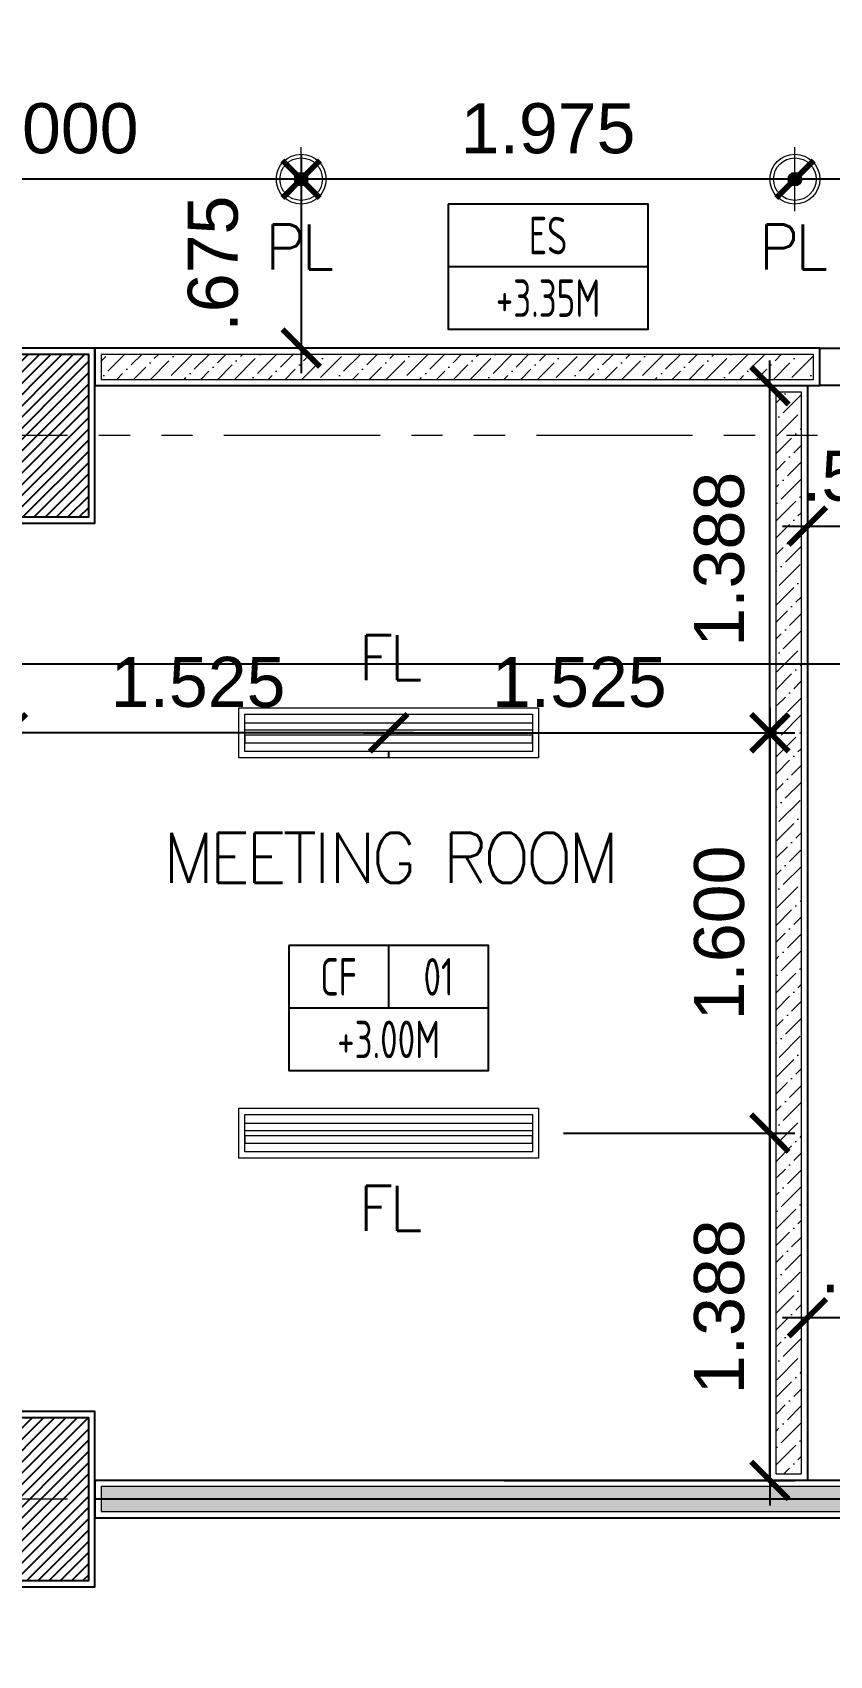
# Model space of a CAD drawing. Header units: metres. Extents: x -12400 to 1, y 0 to 106422.
# Drawn here: x -12286.09 to -12282.9, y 106341.99 to 106348.48 of the extents above; entities that cross this region are included whole.
import ezdxf
from ezdxf.enums import TextEntityAlignment as Align

# ---------------------------------------------------------------- set-up
doc = ezdxf.new("R2010")
doc.units = ezdxf.units.M
doc.header["$PDMODE"] = 35
doc.linetypes.add('CENTER', pattern=[2, 1.25, -0.25, 0.25, -0.25])
doc.linetypes.add('PHANTOM2', pattern=[1.25, 0.625, -0.125, 0.125, -0.125, 0.125, -0.125])
for name, color, linetype in [('C-SCHED', 1, 'Continuous'), ('E_FIX_LIGHT1', 2, 'Continuous'), ('lighting', 1, 'Continuous'), ('stone', 15, 'Continuous'), ('txt', 2, 'Continuous')]:
    doc.layers.add(name, color=color, linetype=linetype)
for name, color, linetype, lineweight in [('DIM 001', 251, 'Continuous', 13), ('FURN', 8, 'Continuous', 5), ('grid', 1, 'CENTER', 15), ('HATCH', 250, 'Continuous', 5), ('LAYOUT', 1, 'Continuous', 20), ('LF 001', 51, 'Continuous', 20)]:
    doc.layers.add(name, color=color, linetype=linetype, lineweight=lineweight)
doc.layers.add('GUIDELINES', color=206, linetype='Continuous', plot=False)
doc.styles.add('architxt', font='architxt.shx', dxfattribs={"width": 0.8})
doc.styles.add('DIMTXT-100', font='arial.ttf')
doc.styles.add('swis721', font='swiss.ttf')
doc.styles.add('T.25', font='romans.shx', dxfattribs={"height": 0.2})
doc.dimstyles.new('D-100', dxfattribs={"dimtxt": 0.2, "dimasz": 0.15, "dimexe": 0.1, "dimexo": 0.1, "dimgap": 0.1, "dimtad": 1, "dimdec": 3, "dimzin": 4, "dimdsep": 46, "dimtxsty": 'DIMTXT-100', "dimblk": 'ARCHTICK', "dimcen": 0.2, "dimdle": 0.1, "dimclrd": 8, "dimclre": 8, "dimclrt": 2, "dimadec": 0, "dimazin": 1, "dimtfac": 1, "dimtdec": 3, "dimtofl": 0, "dimtmove": 2, "dimatfit": 3, "dimfxl": 1, "dimarcsym": 0})
doc.dimstyles.new('DIM 200', dxfattribs={"dimtxt": 200, "dimasz": 1, "dimexe": 0, "dimexo": 40, "dimgap": 50, "dimtad": 1, "dimtoh": 1, "dimdec": 0, "dimlfac": 2, "dimtxsty": 'swis721', "dimblk": 'CIR', "dimcen": 0, "dimclrd": 155, "dimclre": 155, "dimclrt": 4, "dimadec": 0, "dimazin": 0, "dimtfac": 1, "dimtdec": 0, "dimtix": 1, "dimtmove": 1, "dimatfit": 3, "dimldrblk": 'CIR', "dimfxl": 0, "dimarcsym": 0})

# ---------------------------------------------------------------- blocks, each defined once
blk = doc.blocks.new('_ArchTick')
at = {"color": 0, "linetype": 'ByBlock', "const_width": 0.15}
blk.add_lwpolyline([(-0.5, -0.5), (0.5, 0.5)], dxfattribs=at)
blk = doc.blocks.new('*D1486')
at = {"layer": 'DEFPOINTS', "color": 0, "transparency": 16777216}
for p in [(-12283.0419, 106347.8925), (-12283.0419, 106347.8925), (-12281.0419, 106347.8925)]:
    blk.add_point(p, dxfattribs=at)
at = {"layer": 'DIM 001', "color": 8, "lineweight": -2, "transparency": 16777216}
blk.add_line((-12280.9419, 106347.8925), (-12283.1419, 106347.8925), dxfattribs=at)
at = {"layer": 'DIM 001', "color": 8, "lineweight": -2, "transparency": 16777216, "xscale": 0.15, "yscale": 0.15, "zscale": 0.15, "rotation": 180}
blk.add_blockref('_ArchTick', (-12283.0419, 106347.8925), dxfattribs=at)
at = {"layer": 'DIM 001', "color": 8, "lineweight": -2, "transparency": 16777216, "xscale": 0.15, "yscale": 0.15, "zscale": 0.15}
blk.add_blockref('_ArchTick', (-12281.0419, 106347.8925), dxfattribs=at)
at = {"layer": 'DIM 001', "color": 2, "transparency": 16777216, "insert": (-12282.0419, 106348.0947), "char_height": 0.2, "attachment_point": 5, "style": 'DIMTXT-100'}
blk.add_mtext('2.000', dxfattribs=at)
blk = doc.blocks.new('*D1487')
at = {"layer": 'DEFPOINTS', "color": 0, "transparency": 16777216}
for p in [(-12285.0169, 106347.8925), (-12285.0169, 106347.8925), (-12283.0419, 106347.8925)]:
    blk.add_point(p, dxfattribs=at)
at = {"layer": 'DIM 001', "color": 8, "lineweight": -2, "transparency": 16777216}
blk.add_line((-12282.9419, 106347.8925), (-12285.1169, 106347.8925), dxfattribs=at)
at = {"layer": 'DIM 001', "color": 8, "lineweight": -2, "transparency": 16777216, "xscale": 0.15, "yscale": 0.15, "zscale": 0.15, "rotation": 180}
blk.add_blockref('_ArchTick', (-12285.0169, 106347.8925), dxfattribs=at)
at = {"layer": 'DIM 001', "color": 8, "lineweight": -2, "transparency": 16777216, "xscale": 0.15, "yscale": 0.15, "zscale": 0.15}
blk.add_blockref('_ArchTick', (-12283.0419, 106347.8925), dxfattribs=at)
at = {"layer": 'DIM 001', "color": 2, "transparency": 16777216, "insert": (-12284.0294, 106348.0947), "char_height": 0.2, "attachment_point": 5, "style": 'DIMTXT-100'}
blk.add_mtext('1.975', dxfattribs=at)
blk = doc.blocks.new('*D1488')
at = {"layer": 'DEFPOINTS', "color": 0, "transparency": 16777216}
for p in [(-12287.0169, 106347.8925), (-12287.0169, 106347.8925), (-12285.0169, 106347.8925)]:
    blk.add_point(p, dxfattribs=at)
at = {"layer": 'DIM 001', "color": 8, "lineweight": -2, "transparency": 16777216}
blk.add_line((-12284.9169, 106347.8925), (-12287.1169, 106347.8925), dxfattribs=at)
at = {"layer": 'DIM 001', "color": 8, "lineweight": -2, "transparency": 16777216, "xscale": 0.15, "yscale": 0.15, "zscale": 0.15, "rotation": 180}
blk.add_blockref('_ArchTick', (-12287.0169, 106347.8925), dxfattribs=at)
at = {"layer": 'DIM 001', "color": 8, "lineweight": -2, "transparency": 16777216, "xscale": 0.15, "yscale": 0.15, "zscale": 0.15}
blk.add_blockref('_ArchTick', (-12285.0169, 106347.8925), dxfattribs=at)
at = {"layer": 'DIM 001', "color": 2, "transparency": 16777216, "insert": (-12286.0169, 106348.0947), "char_height": 0.2, "attachment_point": 5, "style": 'DIMTXT-100'}
blk.add_mtext('2.000', dxfattribs=at)
blk = doc.blocks.new('*D1492')
at = {"layer": 'DEFPOINTS', "color": 0, "transparency": 16777216}
for p in [(-12284.6669, 106345.705), (-12283.1419, 106345.705), (-12283.1419, 106345.68)]:
    blk.add_point(p, dxfattribs=at)
at = {"layer": 'DIM 001', "color": 8, "lineweight": -2, "transparency": 16777216}
for p, q in [((-12284.7669, 106345.68), (-12283.0419, 106345.68)), ((-12284.6669, 106345.605), (-12284.6669, 106345.58)), ((-12283.1419, 106345.605), (-12283.1419, 106345.58))]:
    blk.add_line(p, q, dxfattribs=at)
at = {"layer": 'DIM 001', "color": 8, "lineweight": -2, "transparency": 16777216, "xscale": 0.15, "yscale": 0.15, "zscale": 0.15, "rotation": 180}
blk.add_blockref('_ArchTick', (-12284.6669, 106345.68), dxfattribs=at)
at = {"layer": 'DIM 001', "color": 8, "lineweight": -2, "transparency": 16777216, "xscale": 0.15, "yscale": 0.15, "zscale": 0.15}
blk.add_blockref('_ArchTick', (-12283.1419, 106345.68), dxfattribs=at)
at = {"layer": 'DIM 001', "color": 2, "transparency": 16777216, "insert": (-12283.9044, 106345.8822), "char_height": 0.2, "attachment_point": 5, "style": 'DIMTXT-100'}
blk.add_mtext('1.525', dxfattribs=at)
blk = doc.blocks.new('*D1493')
at = {"layer": 'DEFPOINTS', "color": 0, "transparency": 16777216}
for p in [(-12286.1919, 106345.68), (-12286.1919, 106345.68), (-12284.6669, 106345.68)]:
    blk.add_point(p, dxfattribs=at)
at = {"layer": 'DIM 001', "color": 8, "lineweight": -2, "transparency": 16777216}
blk.add_line((-12284.5669, 106345.68), (-12286.2919, 106345.68), dxfattribs=at)
at = {"layer": 'DIM 001', "color": 8, "lineweight": -2, "transparency": 16777216, "xscale": 0.15, "yscale": 0.15, "zscale": 0.15, "rotation": 180}
blk.add_blockref('_ArchTick', (-12286.1919, 106345.68), dxfattribs=at)
at = {"layer": 'DIM 001', "color": 8, "lineweight": -2, "transparency": 16777216, "xscale": 0.15, "yscale": 0.15, "zscale": 0.15}
blk.add_blockref('_ArchTick', (-12284.6669, 106345.68), dxfattribs=at)
at = {"layer": 'DIM 001', "color": 2, "transparency": 16777216, "insert": (-12285.4294, 106345.8822), "char_height": 0.2, "attachment_point": 5, "style": 'DIMTXT-100'}
blk.add_mtext('1.525', dxfattribs=at)
blk = doc.blocks.new('*D1494')
at = {"layer": 'DEFPOINTS', "color": 0, "transparency": 16777216}
for p in [(-12284.0669, 106345.68), (-12284.0669, 106344.08), (-12283.1419, 106344.08)]:
    blk.add_point(p, dxfattribs=at)
at = {"layer": 'DIM 001', "color": 8, "lineweight": -2, "transparency": 16777216}
for p, q in [((-12283.1419, 106345.78), (-12283.1419, 106343.98)), ((-12283.9669, 106345.68), (-12283.0419, 106345.68)), ((-12283.9669, 106344.08), (-12283.0419, 106344.08))]:
    blk.add_line(p, q, dxfattribs=at)
at = {"layer": 'DIM 001', "color": 8, "lineweight": -2, "transparency": 16777216, "xscale": 0.15, "yscale": 0.15, "zscale": 0.15}
for p, rotation in [((-12283.1419, 106345.68), 90), ((-12283.1419, 106344.08), 270)]:
    blk.add_blockref('_ArchTick', p, dxfattribs=dict(at, rotation=rotation))
at = {"layer": 'DIM 001', "color": 2, "transparency": 16777216, "insert": (-12283.344, 106344.88), "char_height": 0.2, "attachment_point": 5, "rotation": 90, "style": 'DIMTXT-100'}
blk.add_mtext('1.600', dxfattribs=at)
blk = doc.blocks.new('*D1495')
at = {"layer": 'DEFPOINTS', "color": 0, "transparency": 16777216}
for p in [(-12284.0669, 106344.08), (-12284.3044, 106342.6925), (-12283.1419, 106342.6925)]:
    blk.add_point(p, dxfattribs=at)
at = {"layer": 'DIM 001', "color": 8, "lineweight": -2, "transparency": 16777216}
for p, q in [((-12283.1419, 106344.18), (-12283.1419, 106342.5925)), ((-12283.9669, 106344.08), (-12283.0419, 106344.08)), ((-12284.2044, 106342.6925), (-12283.0419, 106342.6925))]:
    blk.add_line(p, q, dxfattribs=at)
at = {"layer": 'DIM 001', "color": 8, "lineweight": -2, "transparency": 16777216, "xscale": 0.15, "yscale": 0.15, "zscale": 0.15}
for p, rotation in [((-12283.1419, 106344.08), 90), ((-12283.1419, 106342.6925), 270)]:
    blk.add_blockref('_ArchTick', p, dxfattribs=dict(at, rotation=rotation))
at = {"layer": 'DIM 001', "color": 2, "transparency": 16777216, "insert": (-12283.3441, 106343.3863), "char_height": 0.2, "attachment_point": 5, "rotation": 90, "style": 'DIMTXT-100'}
blk.add_mtext('1.388', dxfattribs=at)
blk = doc.blocks.new('*D1496')
at = {"layer": 'DEFPOINTS', "color": 0, "transparency": 16777216}
for p in [(-12284.0669, 106347.0675), (-12283.1419, 106347.0675), (-12284.0669, 106345.68)]:
    blk.add_point(p, dxfattribs=at)
at = {"layer": 'DIM 001', "color": 8, "lineweight": -2, "transparency": 16777216}
for p, q in [((-12283.1419, 106345.58), (-12283.1419, 106347.1675)), ((-12283.9669, 106347.0675), (-12283.0419, 106347.0675)), ((-12283.9669, 106345.68), (-12283.0419, 106345.68))]:
    blk.add_line(p, q, dxfattribs=at)
at = {"layer": 'DIM 001', "color": 8, "lineweight": -2, "transparency": 16777216, "xscale": 0.15, "yscale": 0.15, "zscale": 0.15}
for p, rotation in [((-12283.1419, 106347.0675), 90), ((-12283.1419, 106345.68), 270)]:
    blk.add_blockref('_ArchTick', p, dxfattribs=dict(at, rotation=rotation))
at = {"layer": 'DIM 001', "color": 2, "transparency": 16777216, "insert": (-12283.3441, 106346.3738), "char_height": 0.2, "attachment_point": 5, "rotation": 90, "style": 'DIMTXT-100'}
blk.add_mtext('1.388', dxfattribs=at)
blk = doc.blocks.new('*D1529')
at = {"layer": 'DEFPOINTS', "color": 0, "transparency": 16777216}
for p in [(-12282.9919, 106343.3425), (-12282.9919, 106343.3425), (-12282.3419, 106343.3425)]:
    blk.add_point(p, dxfattribs=at)
at = {"layer": 'DIM 001', "color": 8, "lineweight": -2, "transparency": 16777216}
blk.add_line((-12282.2419, 106343.3425), (-12283.0919, 106343.3425), dxfattribs=at)
at = {"layer": 'DIM 001', "color": 8, "lineweight": -2, "transparency": 16777216, "xscale": 0.15, "yscale": 0.15, "zscale": 0.15, "rotation": 180}
blk.add_blockref('_ArchTick', (-12282.9919, 106343.3425), dxfattribs=at)
at = {"layer": 'DIM 001', "color": 8, "lineweight": -2, "transparency": 16777216, "xscale": 0.15, "yscale": 0.15, "zscale": 0.15}
blk.add_blockref('_ArchTick', (-12282.3419, 106343.3425), dxfattribs=at)
at = {"layer": 'DIM 001', "color": 2, "transparency": 16777216, "insert": (-12282.6669, 106343.5425), "char_height": 0.2, "attachment_point": 5, "style": 'DIMTXT-100'}
blk.add_mtext('.650', dxfattribs=at)
blk = doc.blocks.new('*D1457')
at = {"layer": 'DEFPOINTS', "color": 0, "transparency": 16777216}
for p in [(-12282.9919, 106346.506), (-12282.4919, 106346.506), (-12282.4919, 106346.506)]:
    blk.add_point(p, dxfattribs=at)
at = {"layer": 'DIM 001', "color": 8, "lineweight": -2, "transparency": 16777216}
blk.add_line((-12283.0919, 106346.506), (-12282.3919, 106346.506), dxfattribs=at)
at = {"layer": 'DIM 001', "color": 8, "lineweight": -2, "transparency": 16777216, "xscale": 0.15, "yscale": 0.15, "zscale": 0.15, "rotation": 180}
blk.add_blockref('_ArchTick', (-12282.9919, 106346.506), dxfattribs=at)
at = {"layer": 'DIM 001', "color": 8, "lineweight": -2, "transparency": 16777216, "xscale": 0.15, "yscale": 0.15, "zscale": 0.15}
blk.add_blockref('_ArchTick', (-12282.4919, 106346.506), dxfattribs=at)
at = {"layer": 'DIM 001', "color": 2, "transparency": 16777216, "insert": (-12282.7419, 106346.706), "char_height": 0.2, "attachment_point": 5, "style": 'DIMTXT-100'}
blk.add_mtext('.500', dxfattribs=at)
blk = doc.blocks.new('*D1524')
at = {"layer": 'DEFPOINTS', "color": 0, "transparency": 16777216}
for p in [(-12298.6419, 106345.9545), (-12298.6419, 106345.9545), (0.6, 0.075)]:
    blk.add_point(p, dxfattribs=at)
at = {"layer": 'DIM 001', "color": 8, "lineweight": -2, "transparency": 16777216}
for p, q in [((0.6, 0.175), (0.6, 106346.0545)), ((0.7, 106345.9545), (-12298.7419, 106345.9545))]:
    blk.add_line(p, q, dxfattribs=at)
at = {"layer": 'DIM 001', "color": 8, "lineweight": -2, "transparency": 16777216, "xscale": 0.15, "yscale": 0.15, "zscale": 0.15, "rotation": 180}
blk.add_blockref('_ArchTick', (-12298.6419, 106345.9545), dxfattribs=at)
at = {"layer": 'DIM 001', "color": 8, "lineweight": -2, "transparency": 16777216, "xscale": 0.15, "yscale": 0.15, "zscale": 0.15}
blk.add_blockref('_ArchTick', (0.6, 106345.9545), dxfattribs=at)
at = {"layer": 'DIM 001', "color": 2, "transparency": 16777216, "insert": (-6149.0209, 106346.1566), "char_height": 0.2, "attachment_point": 5, "style": 'DIMTXT-100'}
blk.add_mtext('12299.242', dxfattribs=at)
blk = doc.blocks.new('*D1526')
at = {"layer": 'DEFPOINTS', "color": 0, "transparency": 16777216}
for p in [(-12285.0169, 106347.8925), (-12285.0169, 106347.2175), (-12285.0169, 106347.2175)]:
    blk.add_point(p, dxfattribs=at)
at = {"layer": 'DIM 001', "color": 8, "lineweight": -2, "transparency": 16777216}
blk.add_line((-12285.0169, 106347.9925), (-12285.0169, 106347.1175), dxfattribs=at)
at = {"layer": 'DIM 001', "color": 8, "lineweight": -2, "transparency": 16777216, "xscale": 0.15, "yscale": 0.15, "zscale": 0.15}
for p, rotation in [((-12285.0169, 106347.8925), 90), ((-12285.0169, 106347.2175), 270)]:
    blk.add_blockref('_ArchTick', p, dxfattribs=dict(at, rotation=rotation))
at = {"layer": 'DIM 001', "color": 2, "transparency": 16777216, "insert": (-12285.369, 106347.555), "char_height": 0.2, "attachment_point": 5, "rotation": 90, "style": 'DIMTXT-100'}
blk.add_mtext('.675', dxfattribs=at)
blk = doc.blocks.new('CIR')
at = {"color": 4}
blk.add_circle((0, 0), 50, dxfattribs=at)
blk = doc.blocks.new('*U45')
at = {"layer": 'HATCH'}
h = blk.add_hatch(dxfattribs=at)
h.set_pattern_fill('ANSI36', color=256, scale=0.015)
h.set_pattern_definition([(45, (12099.47419, -106406.766595), (0.02525697034, 0.092608891249), [0.1190625, -0.0238125, 0, -0.0238125])])
h.paths.add_polyline_path([(0.025, 0.125), (0.025, 0.025), (8.175, 0.025), (8.175, 0.125)])
at = {"color": 4}
blk.add_lwpolyline([(8.2, 0), (8.2, 0.15), (0, 0.15), (0, 0)], close=True, dxfattribs=at)
at = {"layer": 'HATCH'}
blk.add_lwpolyline([(8.175, 0.025), (8.175, 0.125), (0.025, 0.125), (0.025, 0.025)], close=True, dxfattribs=at)
blk = doc.blocks.new('*U59')
at = {"layer": 'HATCH'}
h = blk.add_hatch(dxfattribs=at)
h.set_pattern_fill('ANSI36', color=256, scale=0.015)
h.set_pattern_definition([(45, (12094.17419, -106406.766595), (0.02525697034, 0.092608891249), [0.1190625, -0.0238125, 0, -0.0238125])])
h.paths.add_polyline_path([(0.025, 0.125), (0.025, 0.025), (2.875, 0.025), (2.875, 0.125)])
at = {"color": 4}
blk.add_lwpolyline([(2.9, 0), (2.9, 0.15), (0, 0.15), (0, 0)], close=True, dxfattribs=at)
at = {"layer": 'HATCH'}
blk.add_lwpolyline([(2.875, 0.025), (2.875, 0.125), (0.025, 0.125), (0.025, 0.025)], close=True, dxfattribs=at)
blk = doc.blocks.new('*U46')
at = {"layer": 'HATCH'}
h = blk.add_hatch(dxfattribs=at)
h.set_pattern_fill('ANSI36', color=256, scale=0.015)
h.set_pattern_definition([(45, (12095.64919, -106406.766595), (0.02525697034, 0.092608891249), [0.1190625, -0.0238125, 0, -0.0238125])])
h.paths.add_polyline_path([(0.025, 0.125), (0.025, 0.025), (4.35, 0.025), (4.35, 0.125)])
at = {"color": 4}
blk.add_lwpolyline([(4.375, 0), (4.375, 0.15), (0, 0.15), (0, 0)], close=True, dxfattribs=at)
at = {"layer": 'HATCH'}
blk.add_lwpolyline([(4.35, 0.025), (4.35, 0.125), (0.025, 0.125), (0.025, 0.025)], close=True, dxfattribs=at)
blk = doc.blocks.new('GFCOLUMNS')
h = blk.add_hatch()
h.set_pattern_fill('ANSI31', color=8, scale=0.01)
h.set_pattern_definition([(45, (12160.829415, -106286.247546), (-0.022450640303, 0.022450640303), [])])
h.paths.add_polyline_path([(-2.2, 18.025), (-1.75, 18.025), (-1.75, 18.675), (-2.2, 18.675)])
h.paths.add_polyline_path([(2.7, 18.675), (2.7, 18.225), (2.05, 18.225), (2.05, 18.675)])
h.paths.add_polyline_path([(6.95, 18.025), (6.5, 18.025), (6.5, 18.675), (6.95, 18.675)])
h.paths.add_polyline_path([(11.2, 17.525), (11.2, 17.975), (10.55, 17.975), (10.55, 17.525)])
h.paths.add_polyline_path([(14.8, 18.025), (15.25, 18.025), (15.25, 18.675), (14.8, 18.675)])
h.paths.add_polyline_path([(19.05, 18.675), (19.05, 18.225), (19.7, 18.225), (19.7, 18.675)])
h.paths.add_polyline_path([(23.95, 18.025), (23.5, 18.025), (23.5, 18.675), (23.95, 18.675)])
h.paths.add_polyline_path([(-2.2, 13.275), (-1.75, 13.275), (-1.75, 13.925), (-2.2, 13.925)])
h.paths.add_polyline_path([(2.6, 13.275), (2.15, 13.275), (2.15, 13.925), (2.6, 13.925)])
h.paths.add_polyline_path([(6.95, 13.275), (6.5, 13.275), (6.5, 13.925), (6.95, 13.925)])
h.paths.add_polyline_path([(11.1, 13.275), (10.7, 13.275), (10.7, 13.675), (11.1, 13.675)])
h.paths.add_polyline_path([(14.8, 13.275), (15.25, 13.275), (15.25, 13.925), (14.8, 13.925)])
h.paths.add_polyline_path([(19.15, 13.275), (19.6, 13.275), (19.6, 13.925), (19.15, 13.925)])
h.paths.add_polyline_path([(23.95, 13.275), (23.5, 13.275), (23.5, 13.925), (23.95, 13.925)])
h.paths.add_polyline_path([(-2.2, 9.025), (-1.75, 9.025), (-1.75, 9.675), (-2.2, 9.675)])
h.paths.add_polyline_path([(6.95, 9.025), (6.5, 9.025), (6.5, 9.675), (6.95, 9.675)])
h.paths.add_polyline_path([(14.8, 9.025), (15.25, 9.025), (15.25, 9.675), (14.8, 9.675)])
h.paths.add_polyline_path([(23.95, 9.025), (23.5, 9.025), (23.5, 9.675), (23.95, 9.675)])
h.paths.add_polyline_path([(-2.2, 4.775), (-1.75, 4.775), (-1.75, 5.425), (-2.2, 5.425)])
h.paths.add_polyline_path([(-2.2, 2.25), (-1.75, 2.25), (-1.75, 2.9), (-2.2, 2.9)])
h.paths.add_polyline_path([(0.675, 0.025), (0.675, 0.475), (0.025, 0.475), (0.025, 0.025)])
h.paths.add_polyline_path([(2.7, 0.025), (2.7, 0.475), (2.05, 0.475), (2.05, 0.025)])
h.paths.add_polyline_path([(2.15, 4.775), (2.6, 4.775), (2.6, 5.425), (2.15, 5.425)])
h.paths.add_polyline_path([(6.95, 0.025), (6.5, 0.025), (6.5, 0.675), (6.95, 0.675)])
h.paths.add_polyline_path([(11.2, 1.025), (11.2, 1.475), (10.55, 1.475), (10.55, 1.025)])
h.paths.add_polyline_path([(14.8, 0.025), (15.25, 0.025), (15.25, 0.675), (14.8, 0.675)])
h.paths.add_polyline_path([(19.05, 0.025), (19.05, 0.475), (19.7, 0.475), (19.7, 0.025)])
h.paths.add_polyline_path([(23.95, 0.025), (23.5, 0.025), (23.5, 0.675), (23.95, 0.675)])
h.paths.add_polyline_path([(6.95, 4.775), (6.5, 4.775), (6.5, 5.425), (6.95, 5.425)])
h.paths.add_polyline_path([(11.1, 4.775), (10.65, 4.775), (10.65, 5.425), (11.1, 5.425)])
h.paths.add_polyline_path([(14.8, 4.775), (15.25, 4.775), (15.25, 5.425), (14.8, 5.425)])
h.paths.add_polyline_path([(19.6, 4.775), (19.15, 4.775), (19.15, 5.425), (19.6, 5.425)])
h.paths.add_polyline_path([(23.95, 4.775), (23.5, 4.775), (23.5, 5.425), (23.95, 5.425)])
at = {"color": 7}
for points in [[(14.775, 13.25), (15.275, 13.25), (15.275, 13.95), (14.775, 13.95)], [(14.775, 9), (15.275, 9), (15.275, 9.7), (14.775, 9.7)]]:
    blk.add_lwpolyline(points, close=True, dxfattribs=at)
at = {"layer": 'stone', "color": 5}
for points in [[(14.8, 13.275), (15.25, 13.275), (15.25, 13.925), (14.8, 13.925)], [(14.8, 9.025), (15.25, 9.025), (15.25, 9.675), (14.8, 9.675)]]:
    blk.add_lwpolyline(points, close=True, dxfattribs=at)
blk = doc.blocks.new('LEDPENDANTLT')
at = {"color": 1}
for points in [[(0, 0.2), (1.2, 0.2), (1.2, 0), (0, 0)], [(0.025, 0.175), (1.175, 0.175), (1.175, 0.025), (0.025, 0.025)]]:
    blk.add_lwpolyline(points, close=True, dxfattribs=at)
at = {"color": 2}
for points in [[(1.175, 0.11), (0.025, 0.11), (0.025, 0.14), (1.175, 0.14)], [(1.175, 0.09), (0.025, 0.09), (0.025, 0.06), (1.175, 0.06)]]:
    blk.add_lwpolyline(points, close=True, dxfattribs=at)
blk = doc.blocks.new('L1')
at = {"layer": 'LF 001', "lineweight": 20, "ltscale": 1500}
h = blk.add_hatch(color=256, dxfattribs=at)
edge = h.paths.add_edge_path()
edge.add_arc((0, 0), 0.0319, 0, 360)
at = {"layer": 'LF 001', "ltscale": 1500}
blk.add_lwpolyline([(-0.1, 0, -1), (0.1, 0, -1)], format="xyb", close=True, dxfattribs=at)
at = {"layer": 'LF 001', "color": 76, "lineweight": 18, "ltscale": 1500}
for points in [[(0, 0.15), (0, -0.15)], [(-0.15, 0), (0.15, 0)]]:
    blk.add_lwpolyline(points, dxfattribs=at)
at = {"layer": 'LF 001', "lineweight": 20, "ltscale": 1500}
blk.add_circle((0, 0), 0.0319, dxfattribs=at)
blk = doc.blocks.new('LO')
at = {"layer": 'LAYOUT', "xscale": 1000, "yscale": 1000, "zscale": 1000}
blk.add_blockref('L1', (0, 0), dxfattribs=at)
blk = doc.blocks.new('*U1960')
at = {"layer": 'LF 001', "ltscale": 1500}
blk.add_circle((0, 0), 0.0999, dxfattribs=at)
at = {"layer": 'lighting', "xscale": 0.0008492979043710491, "yscale": 0.0008492979043710491, "zscale": 0.0008492979043710491}
blk.add_blockref('LO', (0, 0), dxfattribs=at)
blk = doc.blocks.new('A$C26a86990')
at = {"color": 6, "linetype": 'PHANTOM2'}
for points in [[(8.0408, 18.781), (-45.6833, 18.781)], [(8.0408, 14.531), (-45.6833, 14.531)]]:
    blk.add_leader(points, dimstyle='DIM 200', override={"dimasz": 0.002, "dimgap": 60, "dimtad": 0}, dxfattribs=at)

msp = doc.modelspace()

# ---------------------------------------------------------------- linework, layer by layer
at = {"color": 1}
msp.add_lwpolyline([(-12282.94188, 106347.21754), (-12282.09188, 106347.21754), (-12282.09188, 106347.06754), (-12282.94188, 106347.06754)], close=True, dxfattribs=at)
at = {"layer": 'C-SCHED'}
for p, q in [((-12283.62938, 106347.54254), (-12284.42938, 106347.54254)), ((-12283.62938, 106347.54254), (-12284.42938, 106347.54254)), ((-12284.66688, 106344.83004), (-12284.66688, 106344.58004)), ((-12284.26688, 106344.58004), (-12285.06688, 106344.58004))]:
    msp.add_line(p, q, dxfattribs=at)
for points in [[(-12284.42938, 106347.79254), (-12284.42938, 106347.29254), (-12283.62938, 106347.29254), (-12283.62938, 106347.79254)], [(-12284.42938, 106347.79254), (-12284.42938, 106347.29254), (-12283.62938, 106347.29254), (-12283.62938, 106347.79254)], [(-12285.06688, 106344.83004), (-12285.06688, 106344.33004), (-12284.26688, 106344.33004), (-12284.26688, 106344.83004)]]:
    msp.add_lwpolyline(points, close=True, dxfattribs=at)
at = {"layer": 'GUIDELINES'}
msp.add_line((-12277.24188, 106342.61754), (-12285.84188, 106342.61754), dxfattribs=at)

# ---------------------------------------------------------------- block references
for name, p in [('GFCOLUMNS', (-12301.11688, 106333.26754)), ('*U59', (-12285.84188, 106347.06754)), ('*U45', (-12285.84188, 106342.54254))]:
    msp.add_blockref(name, p)
at = {"xscale": -1, "rotation": 270}
msp.add_blockref('*U46', (-12283.14188, 106342.69254), dxfattribs=at)
at = {"layer": 'E_FIX_LIGHT1', "rotation": 90}
for p in [(-12285.01688, 106347.89254), (-12283.04188, 106347.89254)]:
    msp.add_blockref('*U1960', p, dxfattribs=at)
at = {"layer": 'FURN'}
for p in [(-12285.26688, 106345.58004), (-12285.26688, 106343.98004)]:
    msp.add_blockref('LEDPENDANTLT', p, dxfattribs=at)
at = {"layer": 'grid'}
msp.add_blockref('A$C26a86990', (-12271.49188, 106328.08654), dxfattribs=at)

# ---------------------------------------------------------------- texts
at = {"linetype": 'Continuous', "insert": (-12284.66688, 106345.18004), "char_height": 0.2, "attachment_point": 5, "style": 'T.25'}
msp.add_mtext_dynamic_manual_height_columns('{\\T0.9;\\C3;MEETING ROOM}', width=7.6042067, gutter_width=0.001, heights=[0], dxfattribs=at)
at = {"layer": 'C-SCHED', "color": 2, "style": 'architxt', "width": 0.8}
for s, p in [('ES', (-12284.02938, 106347.59218)), ('CF', (-12284.86688, 106344.62968))]:
    msp.add_text(s, height=0.15, dxfattribs=at).set_placement(p, align=Align.CENTER)
for tag, p in [('+3.35M', (-12284.02938, 106347.34218)), ('01', (-12284.46688, 106344.62968)), ('+3.00M', (-12284.66688, 106344.37968))]:
    msp.add_attdef(tag, text='-', height=0.15, dxfattribs=at).set_placement(p, align=Align.CENTER)
at = {"layer": 'txt', "color": 6, "linetype": 'Continuous', "char_height": 0.18, "attachment_point": 5, "style": 'T.25'}
for s, insert in [('{\\T0.9;PL}', (-12285.02965, 106347.62113)), ('{\\T0.9;PL}', (-12283.05465, 106347.62113)), ('{\\T0.9;FL}', (-12284.66688, 106345.98004)), ('{\\T0.9;FL}', (-12284.66688, 106343.78004))]:
    msp.add_mtext_dynamic_manual_height_columns(s, width=0.6453045, gutter_width=0.001, heights=[0], dxfattribs=dict(at, insert=insert))

# ---------------------------------------------------------------- dimensions: what is measured, and where the dimension line sits
at = {"layer": 'DIM 001'}
for base, p1, p2, picture, middle in [((-12287.01688, 106347.89254), (-12285.01688, 106347.89254), (-12287.01688, 106347.89254), '*D1488', (-12286.01688, 106348.09465)), ((-12285.01688, 106347.89254), (-12283.04188, 106347.89254), (-12285.01688, 106347.89254), '*D1487', (-12284.02938, 106348.09465)), ((-12283.04188, 106347.89254), (-12281.04188, 106347.89254), (-12283.04188, 106347.89254), '*D1486', (-12282.04188, 106348.09465)), ((-12298.64188, 106345.95449), (0.6, 0.075), (-12298.64188, 106345.95449), '*D1524', (-6149.02094, 106346.15661)), ((-12286.19188, 106345.68004), (-12284.66688, 106345.68004), (-12286.19188, 106345.68004), '*D1493', (-12285.42938, 106345.88215)), ((-12283.14188, 106345.68004), (-12284.66688, 106345.70504), (-12283.14188, 106345.70504), '*D1492', (-12283.90438, 106345.88215))]:
    dim = msp.add_linear_dim(base=base, p1=p1, p2=p2, dimstyle='D-100', dxfattribs=at)
    dim.commit()
    dim.dimension.update_dxf_attribs({"geometry": picture, "text_midpoint": middle})
for base, p1, p2, picture, middle in [((-12285.01688, 106347.21754), (-12285.01688, 106347.89254), (-12285.01688, 106347.21754), '*D1526', (-12285.36899, 106347.55504)), ((-12283.1418766341, 106347.0675394432), (-12284.0668766341, 106345.6800394431), (-12284.0668766341, 106347.0675394432), '*D1496', (-12283.3440594444, 106346.3737894432)), ((-12283.14188, 106344.08004), (-12284.06688, 106345.68004), (-12284.06688, 106344.08004), '*D1494', (-12283.34399, 106344.88004)), ((-12283.1418766341, 106342.6925394432), (-12284.0668766341, 106344.0800394431), (-12284.3043766341, 106342.6925394431), '*D1495', (-12283.3440594444, 106343.3862894432))]:
    dim = msp.add_linear_dim(base=base, p1=p1, p2=p2, angle=90, dimstyle='D-100', dxfattribs=at)
    dim.commit()
    dim.dimension.update_dxf_attribs({"geometry": picture, "text_midpoint": middle})
for base, p1, p2, picture, middle in [((-12282.49188, 106346.50597), (-12282.99188, 106346.50597), (-12282.49188, 106346.50597), '*D1457', (-12282.74188, 106346.70597)), ((-12282.99188, 106343.34254), (-12282.34188, 106343.34254), (-12282.99188, 106343.34254), '*D1529', (-12282.66688, 106343.54254))]:
    dim = msp.add_linear_dim(base=base, p1=p1, p2=p2, dimstyle='D-100', dxfattribs=at)
    dim.commit()
    dim.dimension.update_dxf_attribs({"geometry": picture, "text_midpoint": middle, "dimtype": 160})

doc.saveas('drawing.dxf')
